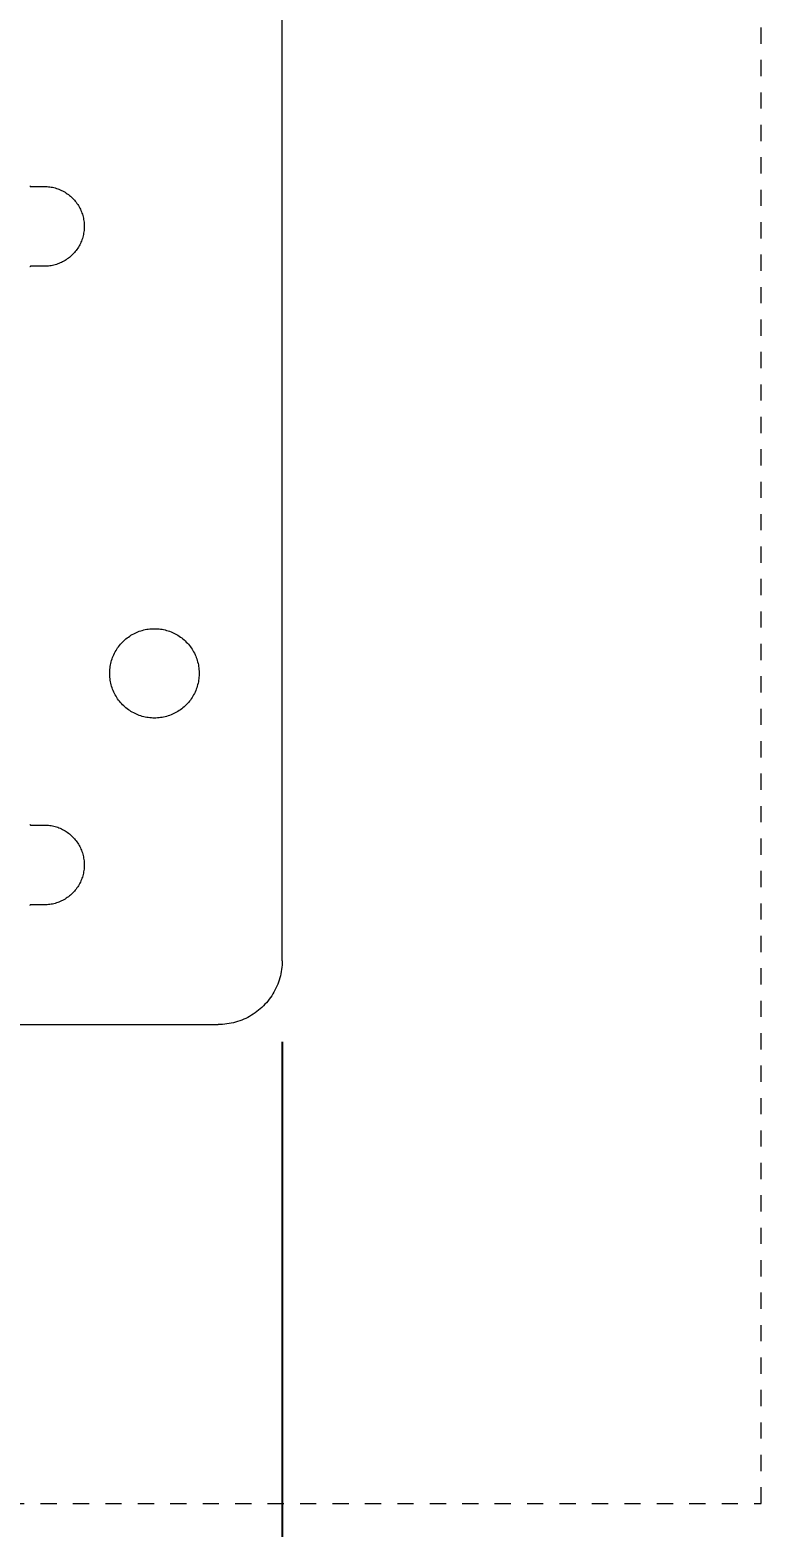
# Model space of a CAD drawing. Header units: inches. Extents: x -2 to 171, y -5 to 121.
# Drawn here: x 80.76 to 85.27, y 48.11 to 57.34 of the extents above; entities that cross this region are included whole.
import ezdxf

# ---------------------------------------------------------------- set-up
doc = ezdxf.new("R2010")
doc.units = ezdxf.units.IN
doc.linetypes.add('HIDDEN', pattern=[1.905, 1.27, -0.635])
for name, color, linetype, lineweight in [('ZANO_R', 7, 'Continuous', 0), ('ZANO_R_przerywana', 250, 'HIDDEN', 0), ('ZANO_W', 1, 'Continuous', 0)]:
    doc.layers.add(name, color=color, linetype=linetype, lineweight=lineweight)
doc.styles.get("Standard").update_dxf_attribs({"font": 'arial.ttf'})
doc.dimstyles.new('amerykanie', dxfattribs={"dimtxt": 50, "dimasz": 50, "dimexe": 0.5, "dimexo": 0.5, "dimgap": 1, "dimtad": 1, "dimdec": 0, "dimzin": 0, "dimlunit": 5, "dimtxsty": 'Standard', "dimcen": 0.09, "dimclrd": 1, "dimclre": 1, "dimclrt": 1, "dimazin": 0, "dimtfac": 1, "dimtdec": 0, "dimtmove": 0, "dimatfit": 3, "dimfxl": 1, "dimtzin": 0, "dimarcsym": 1})

# ---------------------------------------------------------------- blocks, each defined once
blk = doc.blocks.new('*D363')
at = {"layer": 'ZANO_W', "color": 1, "lineweight": -2}
for p, q in [((7.9821, 51.1051), (7.9821, 43.3899)), ((82.3128, 51.1051), (82.3128, 43.3899)), ((8.9821, 43.8899), (81.3128, 43.8899))]:
    blk.add_line(p, q, dxfattribs=at)
at = {"layer": 'ZANO_W', "color": 1}
for points in [[(8.9821, 44.0566), (8.9821, 43.7232), (7.9821, 43.8899)], [(81.3128, 43.7232), (81.3128, 44.0566), (82.3128, 43.8899)]]:
    blk.add_solid(points, dxfattribs=at)
at = {"layer": 'ZANO_W', "color": 1, "insert": (45.1474, 45.2301), "char_height": 1.625, "attachment_point": 5}
blk.add_mtext('74 5/16', dxfattribs=at)

msp = doc.modelspace()

# ---------------------------------------------------------------- linework, layer by layer
at = {"layer": 'ZANO_R'}
for p, q in [((82.31278, 51.60505), (82.31278, 68.53419)), ((80.75773, 56.38287), (80.75775, 56.38271)), ((80.75775, 56.38271), (80.75777, 56.38255)), ((80.75777, 56.38255), (80.7578, 56.3824)), ((80.7578, 56.3824), (80.75783, 56.38224)), ((80.75783, 56.38224), (80.75787, 56.38208)), ((80.75787, 56.38208), (80.75792, 56.38193)), ((80.75792, 56.38193), (80.75797, 56.38178)), ((80.75797, 56.38178), (80.75802, 56.38163)), ((80.75802, 56.38163), (80.75809, 56.38148)), ((80.75809, 56.38148), (80.75815, 56.38134)), ((80.75815, 56.38134), (80.75822, 56.38119)), ((80.75822, 56.38119), (80.7583, 56.38105)), ((80.7583, 56.38105), (80.75838, 56.38091)), ((80.75838, 56.38091), (80.75846, 56.38078)), ((80.75846, 56.38078), (80.75855, 56.38065)), ((80.75855, 56.38065), (80.75865, 56.38052)), ((80.75865, 56.38052), (80.75875, 56.38039)), ((80.75875, 56.38039), (80.75885, 56.38027)), ((80.75885, 56.38027), (80.75896, 56.38015)), ((80.75896, 56.38015), (80.75907, 56.38004)), ((80.75907, 56.38004), (80.75918, 56.37992)), ((80.75918, 56.37992), (80.7593, 56.37982)), ((80.7593, 56.37982), (80.75943, 56.37971)), ((80.75943, 56.37971), (80.75955, 56.37962)), ((80.75955, 56.37962), (80.75968, 56.37952)), ((80.75968, 56.37952), (80.75981, 56.37943)), ((80.75981, 56.37943), (80.75995, 56.37935)), ((80.75995, 56.37935), (80.76009, 56.37927)), ((80.76009, 56.37927), (80.76023, 56.37919)), ((80.76023, 56.37919), (80.76037, 56.37912)), ((80.76037, 56.37912), (80.76052, 56.37905)), ((80.76052, 56.37905), (80.76066, 56.37899)), ((80.76066, 56.37899), (80.76081, 56.37894)), ((80.76081, 56.37894), (80.76097, 56.37889)), ((80.76097, 56.37889), (80.76112, 56.37884)), ((80.76112, 56.37884), (80.76127, 56.3788)), ((80.76127, 56.3788), (80.76143, 56.37877)), ((80.76143, 56.37877), (80.76159, 56.37874)), ((80.76159, 56.37874), (80.76175, 56.37871)), ((80.76175, 56.37871), (80.76191, 56.3787)), ((80.76191, 56.3787), (80.76206, 56.37868)), ((80.76206, 56.37868), (80.76222, 56.37868)), ((80.76222, 56.37868), (80.76238, 56.37867)), ((80.76238, 56.37867), (80.84624, 56.37867)), ((80.84624, 56.37867), (80.85464, 56.37853)), ((80.85464, 56.37853), (80.86303, 56.3781)), ((80.86303, 56.3781), (80.87141, 56.37738)), ((80.87141, 56.37738), (80.87975, 56.37638)), ((80.87975, 56.37638), (80.88805, 56.3751)), ((80.88805, 56.3751), (80.89631, 56.37353)), ((80.89631, 56.37353), (80.9045, 56.37168)), ((80.9045, 56.37168), (80.91263, 56.36955)), ((80.91263, 56.36955), (80.92068, 56.36714)), ((80.92068, 56.36714), (80.92864, 56.36447)), ((80.92864, 56.36447), (80.93651, 56.36152)), ((80.93651, 56.36152), (80.94427, 56.3583)), ((80.94427, 56.3583), (80.95192, 56.35482)), ((80.95192, 56.35482), (80.95945, 56.35109)), ((80.95945, 56.35109), (80.96684, 56.34709)), ((80.96684, 56.34709), (80.97409, 56.34285)), ((80.97409, 56.34285), (80.9812, 56.33836)), ((80.9812, 56.33836), (80.98814, 56.33364)), ((80.98814, 56.33364), (80.99492, 56.32867)), ((80.99492, 56.32867), (81.00153, 56.32348)), ((81.00153, 56.32348), (81.00796, 56.31807)), ((81.00796, 56.31807), (81.01419, 56.31244)), ((81.01419, 56.31244), (81.02024, 56.3066)), ((81.02024, 56.3066), (81.02607, 56.30056)), ((81.02607, 56.30056), (81.0317, 56.29432)), ((81.0317, 56.29432), (81.03712, 56.2879)), ((81.03712, 56.2879), (81.04231, 56.28129)), ((81.04231, 56.28129), (81.04727, 56.27451)), ((81.04727, 56.27451), (81.052, 56.26756)), ((81.052, 56.26756), (81.05648, 56.26046)), ((81.05648, 56.26046), (81.06073, 56.25321)), ((81.06073, 56.25321), (81.06472, 56.24582)), ((81.06472, 56.24582), (81.06846, 56.23829)), ((81.06846, 56.23829), (81.07193, 56.23064)), ((81.07193, 56.23064), (81.07515, 56.22288)), ((81.07515, 56.22288), (81.0781, 56.21501)), ((81.0781, 56.21501), (81.08078, 56.20705)), ((81.08078, 56.20705), (81.08318, 56.199)), ((81.08318, 56.199), (81.08531, 56.19087)), ((81.08531, 56.19087), (81.08716, 56.18267)), ((81.08716, 56.18267), (81.08873, 56.17442)), ((81.08873, 56.17442), (81.09001, 56.16612)), ((81.09001, 56.16612), (81.09102, 56.15777)), ((81.09102, 56.15777), (81.09173, 56.1494)), ((81.09173, 56.1494), (81.09216, 56.14101)), ((81.09216, 56.12421), (81.09173, 56.11582)), ((81.09216, 56.14101), (81.09231, 56.13261)), ((81.09231, 56.13261), (81.09216, 56.12421)), ((81.07193, 56.03458), (81.06846, 56.02693)), ((81.07515, 56.04234), (81.07193, 56.03458)), ((81.0781, 56.05021), (81.07515, 56.04234)), ((81.08078, 56.05817), (81.0781, 56.05021)), ((81.08318, 56.06622), (81.08078, 56.05817)), ((81.08531, 56.07435), (81.08318, 56.06622)), ((81.08716, 56.08255), (81.08531, 56.07435)), ((81.08873, 56.0908), (81.08716, 56.08255)), ((81.09001, 56.0991), (81.08873, 56.0908)), ((81.09102, 56.10745), (81.09001, 56.0991)), ((81.09173, 56.11582), (81.09102, 56.10745)), ((81.00153, 55.94174), (80.99492, 55.93655)), ((81.00796, 55.94715), (81.00153, 55.94174)), ((81.01419, 55.95278), (81.00796, 55.94715)), ((81.02024, 55.95862), (81.01419, 55.95278)), ((81.02607, 55.96466), (81.02024, 55.95862)), ((81.0317, 55.9709), (81.02607, 55.96466)), ((81.03712, 55.97732), (81.0317, 55.9709)), ((81.04231, 55.98393), (81.03712, 55.97732)), ((81.04727, 55.99071), (81.04231, 55.98393)), ((81.052, 55.99766), (81.04727, 55.99071)), ((81.05648, 56.00476), (81.052, 55.99766)), ((81.06073, 56.01201), (81.05648, 56.00476)), ((81.06472, 56.01941), (81.06073, 56.01201)), ((81.06846, 56.02693), (81.06472, 56.01941)), ((80.75775, 55.88251), (80.75773, 55.88235)), ((80.75777, 55.88267), (80.75775, 55.88251)), ((80.7578, 55.88282), (80.75777, 55.88267)), ((80.75783, 55.88298), (80.7578, 55.88282)), ((80.75787, 55.88314), (80.75783, 55.88298)), ((80.75792, 55.88329), (80.75787, 55.88314)), ((80.75797, 55.88344), (80.75792, 55.88329)), ((80.75802, 55.88359), (80.75797, 55.88344)), ((80.75809, 55.88374), (80.75802, 55.88359)), ((80.75815, 55.88388), (80.75809, 55.88374)), ((80.75822, 55.88403), (80.75815, 55.88388)), ((80.7583, 55.88417), (80.75822, 55.88403)), ((80.75838, 55.88431), (80.7583, 55.88417)), ((80.75846, 55.88444), (80.75838, 55.88431)), ((80.75855, 55.88457), (80.75846, 55.88444)), ((80.75865, 55.8847), (80.75855, 55.88457)), ((80.75875, 55.88483), (80.75865, 55.8847)), ((80.75885, 55.88495), (80.75875, 55.88483)), ((80.75896, 55.88507), (80.75885, 55.88495)), ((80.75907, 55.88519), (80.75896, 55.88507)), ((80.75918, 55.8853), (80.75907, 55.88519)), ((80.7593, 55.8854), (80.75918, 55.8853)), ((80.75943, 55.88551), (80.7593, 55.8854)), ((80.75955, 55.88561), (80.75943, 55.88551)), ((80.75968, 55.8857), (80.75955, 55.88561)), ((80.75981, 55.88579), (80.75968, 55.8857)), ((80.75995, 55.88587), (80.75981, 55.88579)), ((80.76009, 55.88596), (80.75995, 55.88587)), ((80.76023, 55.88603), (80.76009, 55.88596)), ((80.76037, 55.8861), (80.76023, 55.88603)), ((80.76052, 55.88617), (80.76037, 55.8861)), ((80.76066, 55.88623), (80.76052, 55.88617)), ((80.76081, 55.88628), (80.76066, 55.88623)), ((80.76097, 55.88633), (80.76081, 55.88628)), ((80.76112, 55.88638), (80.76097, 55.88633)), ((80.76127, 55.88642), (80.76112, 55.88638)), ((80.76143, 55.88645), (80.76127, 55.88642)), ((80.76159, 55.88648), (80.76143, 55.88645)), ((80.76175, 55.88651), (80.76159, 55.88648)), ((80.76191, 55.88653), (80.76175, 55.88651)), ((80.76206, 55.88654), (80.76191, 55.88653)), ((80.76222, 55.88655), (80.76206, 55.88654)), ((80.76238, 55.88655), (80.76222, 55.88655)), ((80.84624, 55.88655), (80.76238, 55.88655)), ((80.85464, 55.88669), (80.84624, 55.88655)), ((80.86303, 55.88712), (80.85464, 55.88669)), ((80.87141, 55.88784), (80.86303, 55.88712)), ((80.87975, 55.88884), (80.87141, 55.88784)), ((80.88805, 55.89013), (80.87975, 55.88884)), ((80.89631, 55.89169), (80.88805, 55.89013)), ((80.9045, 55.89354), (80.89631, 55.89169)), ((80.91263, 55.89567), (80.9045, 55.89354)), ((80.92068, 55.89808), (80.91263, 55.89567)), ((80.92864, 55.90075), (80.92068, 55.89808)), ((80.93651, 55.9037), (80.92864, 55.90075)), ((80.94427, 55.90692), (80.93651, 55.9037)), ((80.95192, 55.9104), (80.94427, 55.90692)), ((80.95945, 55.91413), (80.95192, 55.9104)), ((80.96684, 55.91813), (80.95945, 55.91413)), ((80.97409, 55.92237), (80.96684, 55.91813)), ((80.9812, 55.92686), (80.97409, 55.92237)), ((80.98814, 55.93158), (80.9812, 55.92686)), ((80.99492, 55.93655), (80.98814, 55.93158)), ((81.41444, 53.62898), (81.42322, 53.63266)), ((81.42322, 53.63266), (81.43211, 53.63603)), ((81.43211, 53.63603), (81.44112, 53.6391)), ((81.44112, 53.6391), (81.45023, 53.64185)), ((81.45023, 53.64185), (81.45942, 53.64429)), ((81.45942, 53.64429), (81.4687, 53.6464)), ((81.4687, 53.6464), (81.47804, 53.6482)), ((81.47804, 53.6482), (81.48744, 53.64967)), ((81.48744, 53.64967), (81.49688, 53.65082)), ((81.49688, 53.65082), (81.50636, 53.65164)), ((81.50636, 53.65164), (81.51586, 53.65213)), ((81.51586, 53.65213), (81.52538, 53.65229)), ((81.52538, 53.65229), (81.53489, 53.65213)), ((81.53489, 53.65213), (81.54439, 53.65164)), ((81.54439, 53.65164), (81.55387, 53.65082)), ((81.55387, 53.65082), (81.56331, 53.64967)), ((81.56331, 53.64967), (81.57271, 53.6482)), ((81.57271, 53.6482), (81.58205, 53.6464)), ((81.58205, 53.6464), (81.59133, 53.64429)), ((81.59133, 53.64429), (81.60053, 53.64185)), ((81.60053, 53.64185), (81.60963, 53.6391)), ((81.60963, 53.6391), (81.61864, 53.63603)), ((81.61864, 53.63603), (81.62754, 53.63266)), ((81.62754, 53.63266), (81.63631, 53.62898)), ((81.29857, 53.53326), (81.30411, 53.54099)), ((81.30411, 53.54099), (81.30991, 53.54853)), ((81.30991, 53.54853), (81.31597, 53.55587)), ((81.31597, 53.55587), (81.32228, 53.56299)), ((81.32228, 53.56299), (81.32883, 53.56989)), ((81.32883, 53.56989), (81.33562, 53.57656)), ((81.33562, 53.57656), (81.34263, 53.58299)), ((81.34263, 53.58299), (81.34986, 53.58917)), ((81.34986, 53.58917), (81.35729, 53.5951)), ((81.35729, 53.5951), (81.36493, 53.60077)), ((81.36493, 53.60077), (81.37276, 53.60618)), ((81.37276, 53.60618), (81.38077, 53.61131)), ((81.38077, 53.61131), (81.38896, 53.61616)), ((81.38896, 53.61616), (81.3973, 53.62073)), ((81.3973, 53.62073), (81.4058, 53.625)), ((81.4058, 53.625), (81.41444, 53.62898)), ((81.63631, 53.62898), (81.64495, 53.625)), ((81.64495, 53.625), (81.65345, 53.62073)), ((81.65345, 53.62073), (81.6618, 53.61616)), ((81.6618, 53.61616), (81.66998, 53.61131)), ((81.66998, 53.61131), (81.67799, 53.60618)), ((81.67799, 53.60618), (81.68582, 53.60077)), ((81.68582, 53.60077), (81.69346, 53.5951)), ((81.69346, 53.5951), (81.7009, 53.58917)), ((81.7009, 53.58917), (81.70813, 53.58299)), ((81.70813, 53.58299), (81.71514, 53.57656)), ((81.71514, 53.57656), (81.72192, 53.56989)), ((81.72192, 53.56989), (81.72847, 53.56299)), ((81.72847, 53.56299), (81.73478, 53.55587)), ((81.73478, 53.55587), (81.74084, 53.54853)), ((81.74084, 53.54853), (81.74664, 53.54099)), ((81.74664, 53.54099), (81.75218, 53.53326)), ((81.2567, 53.43803), (81.25897, 53.44727)), ((81.25897, 53.44727), (81.26157, 53.45642)), ((81.26157, 53.45642), (81.26448, 53.46548)), ((81.26448, 53.46548), (81.26769, 53.47443)), ((81.26769, 53.47443), (81.27122, 53.48327)), ((81.27122, 53.48327), (81.27505, 53.49197)), ((81.27505, 53.49197), (81.27918, 53.50055)), ((81.27918, 53.50055), (81.2836, 53.50897)), ((81.2836, 53.50897), (81.28831, 53.51724)), ((81.28831, 53.51724), (81.2933, 53.52534)), ((81.2933, 53.52534), (81.29857, 53.53326)), ((81.75218, 53.53326), (81.75745, 53.52534)), ((81.75745, 53.52534), (81.76244, 53.51724)), ((81.76244, 53.51724), (81.76715, 53.50897)), ((81.76715, 53.50897), (81.77157, 53.50055)), ((81.77157, 53.50055), (81.7757, 53.49197)), ((81.7757, 53.49197), (81.77953, 53.48327)), ((81.77953, 53.48327), (81.78306, 53.47443)), ((81.78306, 53.47443), (81.78628, 53.46548)), ((81.78628, 53.46548), (81.78919, 53.45642)), ((81.78919, 53.45642), (81.79178, 53.44727)), ((81.79178, 53.44727), (81.79406, 53.43803)), ((81.24983, 53.38146), (81.25016, 53.39097)), ((81.24983, 53.37195), (81.24983, 53.38146)), ((81.25016, 53.36244), (81.24983, 53.37195)), ((81.25016, 53.39097), (81.25081, 53.40046)), ((81.25081, 53.35295), (81.25016, 53.36244)), ((81.25081, 53.40046), (81.2518, 53.40992)), ((81.2518, 53.34349), (81.25081, 53.35295)), ((81.2518, 53.40992), (81.2531, 53.41935)), ((81.2531, 53.41935), (81.25474, 53.42872)), ((81.25474, 53.42872), (81.2567, 53.43803)), ((81.79406, 53.43803), (81.79601, 53.42872)), ((81.79601, 53.42872), (81.79765, 53.41935)), ((81.79765, 53.41935), (81.79896, 53.40992)), ((81.79896, 53.40992), (81.79994, 53.40046)), ((81.79994, 53.35295), (81.79896, 53.34349)), ((81.79994, 53.40046), (81.8006, 53.39097)), ((81.8006, 53.36244), (81.79994, 53.35295)), ((81.8006, 53.39097), (81.80093, 53.38146)), ((81.80093, 53.37195), (81.8006, 53.36244)), ((81.80093, 53.38146), (81.80093, 53.37195)), ((81.2531, 53.33406), (81.2518, 53.34349)), ((81.25474, 53.32469), (81.2531, 53.33406)), ((81.2567, 53.31538), (81.25474, 53.32469)), ((81.25897, 53.30614), (81.2567, 53.31538)), ((81.26157, 53.29699), (81.25897, 53.30614)), ((81.26448, 53.28793), (81.26157, 53.29699)), ((81.26769, 53.27898), (81.26448, 53.28793)), ((81.27122, 53.27014), (81.26769, 53.27898)), ((81.27505, 53.26143), (81.27122, 53.27014)), ((81.27918, 53.25286), (81.27505, 53.26143)), ((81.7757, 53.26143), (81.77157, 53.25286)), ((81.77953, 53.27014), (81.7757, 53.26143)), ((81.78306, 53.27898), (81.77953, 53.27014)), ((81.78628, 53.28793), (81.78306, 53.27898)), ((81.78919, 53.29699), (81.78628, 53.28793)), ((81.79178, 53.30614), (81.78919, 53.29699)), ((81.79406, 53.31538), (81.79178, 53.30614)), ((81.79601, 53.32469), (81.79406, 53.31538)), ((81.79765, 53.33406), (81.79601, 53.32469)), ((81.79896, 53.34349), (81.79765, 53.33406)), ((81.2836, 53.24444), (81.27918, 53.25286)), ((81.28831, 53.23617), (81.2836, 53.24444)), ((81.2933, 53.22807), (81.28831, 53.23617)), ((81.29857, 53.22015), (81.2933, 53.22807)), ((81.30411, 53.21242), (81.29857, 53.22015)), ((81.30991, 53.20488), (81.30411, 53.21242)), ((81.31597, 53.19754), (81.30991, 53.20488)), ((81.32228, 53.19042), (81.31597, 53.19754)), ((81.32883, 53.18352), (81.32228, 53.19042)), ((81.33562, 53.17685), (81.32883, 53.18352)), ((81.34263, 53.17042), (81.33562, 53.17685)), ((81.34986, 53.16424), (81.34263, 53.17042)), ((81.70813, 53.17042), (81.7009, 53.16424)), ((81.71514, 53.17685), (81.70813, 53.17042)), ((81.72192, 53.18352), (81.71514, 53.17685)), ((81.72847, 53.19042), (81.72192, 53.18352)), ((81.73478, 53.19754), (81.72847, 53.19042)), ((81.74084, 53.20488), (81.73478, 53.19754)), ((81.74664, 53.21242), (81.74084, 53.20488)), ((81.75218, 53.22015), (81.74664, 53.21242)), ((81.75745, 53.22807), (81.75218, 53.22015)), ((81.76244, 53.23617), (81.75745, 53.22807)), ((81.76715, 53.24444), (81.76244, 53.23617)), ((81.77157, 53.25286), (81.76715, 53.24444)), ((81.35729, 53.1583), (81.34986, 53.16424)), ((81.36493, 53.15263), (81.35729, 53.1583)), ((81.37276, 53.14723), (81.36493, 53.15263)), ((81.38077, 53.1421), (81.37276, 53.14723)), ((81.38896, 53.13725), (81.38077, 53.1421)), ((81.3973, 53.13268), (81.38896, 53.13725)), ((81.4058, 53.12841), (81.3973, 53.13268)), ((81.41444, 53.12443), (81.4058, 53.12841)), ((81.42322, 53.12075), (81.41444, 53.12443)), ((81.43211, 53.11737), (81.42322, 53.12075)), ((81.44112, 53.11431), (81.43211, 53.11737)), ((81.45023, 53.11156), (81.44112, 53.11431)), ((81.45942, 53.10912), (81.45023, 53.11156)), ((81.4687, 53.107), (81.45942, 53.10912)), ((81.47804, 53.10521), (81.4687, 53.107)), ((81.48744, 53.10374), (81.47804, 53.10521)), ((81.49688, 53.10259), (81.48744, 53.10374)), ((81.50636, 53.10177), (81.49688, 53.10259)), ((81.51586, 53.10128), (81.50636, 53.10177)), ((81.52538, 53.10111), (81.51586, 53.10128)), ((81.53489, 53.10128), (81.52538, 53.10111)), ((81.54439, 53.10177), (81.53489, 53.10128)), ((81.55387, 53.10259), (81.54439, 53.10177)), ((81.56331, 53.10374), (81.55387, 53.10259)), ((81.57271, 53.10521), (81.56331, 53.10374)), ((81.58205, 53.107), (81.57271, 53.10521)), ((81.59133, 53.10912), (81.58205, 53.107)), ((81.60053, 53.11156), (81.59133, 53.10912)), ((81.60963, 53.11431), (81.60053, 53.11156)), ((81.61864, 53.11737), (81.60963, 53.11431)), ((81.62754, 53.12075), (81.61864, 53.11737)), ((81.63631, 53.12443), (81.62754, 53.12075)), ((81.64495, 53.12841), (81.63631, 53.12443)), ((81.65345, 53.13268), (81.64495, 53.12841)), ((81.6618, 53.13725), (81.65345, 53.13268)), ((81.66998, 53.1421), (81.6618, 53.13725)), ((81.67799, 53.14723), (81.66998, 53.1421)), ((81.68582, 53.15263), (81.67799, 53.14723)), ((81.69346, 53.1583), (81.68582, 53.15263)), ((81.7009, 53.16424), (81.69346, 53.1583)), ((80.75772, 52.44586), (80.75774, 52.4457)), ((80.75774, 52.4457), (80.75777, 52.44554)), ((80.75777, 52.44554), (80.7578, 52.44539)), ((80.7578, 52.44539), (80.75783, 52.44523)), ((80.75783, 52.44523), (80.75787, 52.44508)), ((80.75787, 52.44508), (80.75792, 52.44492)), ((80.75792, 52.44492), (80.75797, 52.44477)), ((80.75797, 52.44477), (80.75802, 52.44462)), ((80.75802, 52.44462), (80.75809, 52.44447)), ((80.75809, 52.44447), (80.75815, 52.44433)), ((80.75815, 52.44433), (80.75822, 52.44418)), ((80.75822, 52.44418), (80.7583, 52.44404)), ((80.7583, 52.44404), (80.75838, 52.44391)), ((80.75838, 52.44391), (80.75846, 52.44377)), ((80.75846, 52.44377), (80.75855, 52.44364)), ((80.75855, 52.44364), (80.75865, 52.44351)), ((80.75865, 52.44351), (80.75875, 52.44338)), ((80.75875, 52.44338), (80.75885, 52.44326)), ((80.75885, 52.44326), (80.75896, 52.44314)), ((80.75896, 52.44314), (80.75907, 52.44303)), ((80.75907, 52.44303), (80.75918, 52.44292)), ((80.75918, 52.44292), (80.7593, 52.44281)), ((80.7593, 52.44281), (80.75943, 52.44271)), ((80.75943, 52.44271), (80.75955, 52.44261)), ((80.75955, 52.44261), (80.75968, 52.44251)), ((80.75968, 52.44251), (80.75981, 52.44242)), ((80.75981, 52.44242), (80.75995, 52.44234)), ((80.75995, 52.44234), (80.76009, 52.44226)), ((80.76009, 52.44226), (80.76023, 52.44218)), ((80.76023, 52.44218), (80.76037, 52.44211)), ((80.76037, 52.44211), (80.76052, 52.44205)), ((80.76052, 52.44205), (80.76066, 52.44198)), ((80.76066, 52.44198), (80.76081, 52.44193)), ((80.76081, 52.44193), (80.76097, 52.44188)), ((80.76097, 52.44188), (80.76112, 52.44183)), ((80.76112, 52.44183), (80.76127, 52.44179)), ((80.76127, 52.44179), (80.76143, 52.44176)), ((80.76143, 52.44176), (80.76159, 52.44173)), ((80.76159, 52.44173), (80.76175, 52.44171)), ((80.76175, 52.44171), (80.76191, 52.44169)), ((80.76191, 52.44169), (80.76206, 52.44167)), ((80.76206, 52.44167), (80.76222, 52.44167)), ((80.76222, 52.44167), (80.76238, 52.44166)), ((80.76238, 52.44166), (80.84624, 52.44166)), ((80.84624, 52.44166), (80.85464, 52.44152)), ((80.85464, 52.44152), (80.86303, 52.44109)), ((80.86303, 52.44109), (80.87141, 52.44037)), ((80.87141, 52.44037), (80.87975, 52.43937)), ((80.87975, 52.43937), (80.88805, 52.43809)), ((80.88805, 52.43809), (80.89631, 52.43652)), ((80.89631, 52.43652), (80.9045, 52.43467)), ((80.9045, 52.43467), (80.91263, 52.43254)), ((80.91263, 52.43254), (80.92068, 52.43014)), ((80.92068, 52.43014), (80.92864, 52.42746)), ((80.92864, 52.42746), (80.93651, 52.42451)), ((80.93651, 52.42451), (80.94427, 52.42129)), ((80.94427, 52.42129), (80.95192, 52.41781)), ((80.95192, 52.41781), (80.95945, 52.41408)), ((80.95945, 52.41408), (80.96684, 52.41008)), ((80.96684, 52.41008), (80.97409, 52.40584)), ((80.97409, 52.40584), (80.9812, 52.40135)), ((80.9812, 52.40135), (80.98814, 52.39663)), ((80.98814, 52.39663), (80.99492, 52.39167)), ((80.99492, 52.39167), (81.00153, 52.38648)), ((81.00153, 52.38648), (81.00796, 52.38106)), ((81.00796, 52.38106), (81.01419, 52.37543)), ((81.01419, 52.37543), (81.02024, 52.36959)), ((81.02024, 52.36959), (81.02607, 52.36355)), ((81.02607, 52.36355), (81.0317, 52.35731)), ((81.0317, 52.35731), (81.03712, 52.35089)), ((81.03712, 52.35089), (81.04231, 52.34428)), ((81.04231, 52.34428), (81.04727, 52.3375)), ((81.04727, 52.3375), (81.052, 52.33056)), ((81.052, 52.33056), (81.05648, 52.32345)), ((81.05648, 52.32345), (81.06073, 52.3162)), ((81.06073, 52.3162), (81.06472, 52.30881)), ((81.06472, 52.30881), (81.06846, 52.30128)), ((81.06846, 52.30128), (81.07193, 52.29363)), ((81.07193, 52.29363), (81.07515, 52.28587)), ((81.07515, 52.28587), (81.0781, 52.278)), ((81.0781, 52.278), (81.08078, 52.27004)), ((81.08078, 52.27004), (81.08318, 52.26199)), ((81.08318, 52.26199), (81.08531, 52.25386)), ((81.08531, 52.25386), (81.08716, 52.24566)), ((81.08716, 52.24566), (81.08873, 52.23741)), ((81.08873, 52.15379), (81.08716, 52.14554)), ((81.08873, 52.23741), (81.09001, 52.22911)), ((81.09001, 52.1621), (81.08873, 52.15379)), ((81.09001, 52.22911), (81.09102, 52.22076)), ((81.09102, 52.17044), (81.09001, 52.1621)), ((81.09102, 52.22076), (81.09173, 52.21239)), ((81.09173, 52.17881), (81.09102, 52.17044)), ((81.09173, 52.21239), (81.09216, 52.204)), ((81.09216, 52.1872), (81.09173, 52.17881)), ((81.09216, 52.204), (81.09231, 52.1956)), ((81.09231, 52.1956), (81.09216, 52.1872)), ((81.052, 52.06065), (81.04727, 52.0537)), ((81.05648, 52.06775), (81.052, 52.06065)), ((81.06073, 52.075), (81.05648, 52.06775)), ((81.06472, 52.0824), (81.06073, 52.075)), ((81.06846, 52.08992), (81.06472, 52.0824)), ((81.07193, 52.09757), (81.06846, 52.08992)), ((81.07515, 52.10533), (81.07193, 52.09757)), ((81.0781, 52.1132), (81.07515, 52.10533)), ((81.08078, 52.12116), (81.0781, 52.1132)), ((81.08318, 52.12921), (81.08078, 52.12116)), ((81.08531, 52.13734), (81.08318, 52.12921)), ((81.08716, 52.14554), (81.08531, 52.13734)), ((80.94427, 51.96991), (80.93651, 51.96669)), ((80.95192, 51.97339), (80.94427, 51.96991)), ((80.95945, 51.97713), (80.95192, 51.97339)), ((80.96684, 51.98112), (80.95945, 51.97713)), ((80.97409, 51.98536), (80.96684, 51.98112)), ((80.9812, 51.98985), (80.97409, 51.98536)), ((80.98814, 51.99458), (80.9812, 51.98985)), ((80.99492, 51.99954), (80.98814, 51.99458)), ((81.00153, 52.00473), (80.99492, 51.99954)), ((81.00796, 52.01014), (81.00153, 52.00473)), ((81.01419, 52.01577), (81.00796, 52.01014)), ((81.02024, 52.02161), (81.01419, 52.01577)), ((81.02607, 52.02765), (81.02024, 52.02161)), ((81.0317, 52.03389), (81.02607, 52.02765)), ((81.03712, 52.04031), (81.0317, 52.03389)), ((81.04231, 52.04692), (81.03712, 52.04031)), ((81.04727, 52.0537), (81.04231, 52.04692)), ((80.75775, 51.9455), (80.75773, 51.94534)), ((80.75777, 51.94566), (80.75775, 51.9455)), ((80.7578, 51.94582), (80.75777, 51.94566)), ((80.75783, 51.94597), (80.7578, 51.94582)), ((80.75787, 51.94613), (80.75783, 51.94597)), ((80.75792, 51.94628), (80.75787, 51.94613)), ((80.75797, 51.94643), (80.75792, 51.94628)), ((80.75802, 51.94658), (80.75797, 51.94643)), ((80.75809, 51.94673), (80.75802, 51.94658)), ((80.75815, 51.94688), (80.75809, 51.94673)), ((80.75822, 51.94702), (80.75815, 51.94688)), ((80.7583, 51.94716), (80.75822, 51.94702)), ((80.75838, 51.9473), (80.7583, 51.94716)), ((80.75846, 51.94743), (80.75838, 51.9473)), ((80.75855, 51.94757), (80.75846, 51.94743)), ((80.75865, 51.94769), (80.75855, 51.94757)), ((80.75875, 51.94782), (80.75865, 51.94769)), ((80.75885, 51.94794), (80.75875, 51.94782)), ((80.75896, 51.94806), (80.75885, 51.94794)), ((80.75907, 51.94818), (80.75896, 51.94806)), ((80.75918, 51.94829), (80.75907, 51.94818)), ((80.7593, 51.94839), (80.75918, 51.94829)), ((80.75943, 51.9485), (80.7593, 51.94839)), ((80.75955, 51.9486), (80.75943, 51.9485)), ((80.75968, 51.94869), (80.75955, 51.9486)), ((80.75981, 51.94878), (80.75968, 51.94869)), ((80.75995, 51.94887), (80.75981, 51.94878)), ((80.76009, 51.94895), (80.75995, 51.94887)), ((80.76023, 51.94902), (80.76009, 51.94895)), ((80.76037, 51.94909), (80.76023, 51.94902)), ((80.76052, 51.94916), (80.76037, 51.94909)), ((80.76066, 51.94922), (80.76052, 51.94916)), ((80.76081, 51.94927), (80.76066, 51.94922)), ((80.76097, 51.94933), (80.76081, 51.94927)), ((80.76112, 51.94937), (80.76097, 51.94933)), ((80.76127, 51.94941), (80.76112, 51.94937)), ((80.76143, 51.94945), (80.76127, 51.94941)), ((80.76159, 51.94947), (80.76143, 51.94945)), ((80.76175, 51.9495), (80.76159, 51.94947)), ((80.76191, 51.94952), (80.76175, 51.9495)), ((80.76206, 51.94953), (80.76191, 51.94952)), ((80.76222, 51.94954), (80.76206, 51.94953)), ((80.76238, 51.94954), (80.76222, 51.94954)), ((80.84624, 51.94954), (80.76238, 51.94954)), ((80.85464, 51.94968), (80.84624, 51.94954)), ((80.86303, 51.95011), (80.85464, 51.94968)), ((80.87141, 51.95083), (80.86303, 51.95011)), ((80.87975, 51.95183), (80.87141, 51.95083)), ((80.88805, 51.95312), (80.87975, 51.95183)), ((80.89631, 51.95469), (80.88805, 51.95312)), ((80.9045, 51.95653), (80.89631, 51.95469)), ((80.91263, 51.95866), (80.9045, 51.95653)), ((80.92068, 51.96107), (80.91263, 51.95866)), ((80.92864, 51.96375), (80.92068, 51.96107)), ((80.93651, 51.96669), (80.92864, 51.96375)), ((82.31278, 51.60505), (82.31255, 51.59161)), ((82.30158, 51.51184), (82.29818, 51.49883)), ((82.30454, 51.52495), (82.30158, 51.51184)), ((82.30705, 51.53816), (82.30454, 51.52495)), ((82.30911, 51.55144), (82.30705, 51.53816)), ((82.31071, 51.56479), (82.30911, 51.55144)), ((82.31186, 51.57818), (82.31071, 51.56479)), ((82.31255, 51.59161), (82.31186, 51.57818)), ((82.26864, 51.42392), (82.26225, 51.41209)), ((82.27462, 51.43596), (82.26864, 51.42392)), ((82.28018, 51.4482), (82.27462, 51.43596)), ((82.28533, 51.46062), (82.28018, 51.4482)), ((82.29005, 51.47321), (82.28533, 51.46062)), ((82.29433, 51.48595), (82.29005, 51.47321)), ((82.29818, 51.49883), (82.29433, 51.48595)), ((82.19747, 51.32666), (82.1878, 51.31732)), ((82.20681, 51.33633), (82.19747, 51.32666)), ((82.21581, 51.34631), (82.20681, 51.33633)), ((82.22448, 51.35659), (82.21581, 51.34631)), ((82.23278, 51.36716), (82.22448, 51.35659)), ((82.24072, 51.37801), (82.23278, 51.36716)), ((82.24828, 51.38912), (82.24072, 51.37801)), ((82.25546, 51.40049), (82.24828, 51.38912)), ((82.26225, 51.41209), (82.25546, 51.40049)), ((82.03818, 51.2298), (82.0253, 51.22595)), ((82.05092, 51.23408), (82.03818, 51.2298)), ((82.06351, 51.2388), (82.05092, 51.23408)), ((82.07593, 51.24394), (82.06351, 51.2388)), ((82.08817, 51.24951), (82.07593, 51.24394)), ((82.10021, 51.25549), (82.08817, 51.24951)), ((82.11203, 51.26188), (82.10021, 51.25549)), ((82.12364, 51.26866), (82.11203, 51.26188)), ((82.135, 51.27584), (82.12364, 51.26866)), ((82.14612, 51.28341), (82.135, 51.27584)), ((82.15697, 51.29135), (82.14612, 51.28341)), ((82.16754, 51.29965), (82.15697, 51.29135)), ((82.17782, 51.30831), (82.16754, 51.29965)), ((82.1878, 51.31732), (82.17782, 51.30831)), ((80.50175, 51.21135), (81.91908, 51.21135)), ((81.93252, 51.21158), (81.91908, 51.21135)), ((81.94594, 51.21227), (81.93252, 51.21158)), ((81.95934, 51.21341), (81.94594, 51.21227)), ((81.97269, 51.21502), (81.95934, 51.21341)), ((81.98597, 51.21707), (81.97269, 51.21502)), ((81.99918, 51.21958), (81.98597, 51.21707)), ((82.01229, 51.22254), (81.99918, 51.21958)), ((82.0253, 51.22595), (82.01229, 51.22254))]:
    msp.add_line(p, q, dxfattribs=at)
at = {"layer": 'ZANO_R_przerywana', "ltscale": 0.05}
for p, q in [((85.26554, 48.25859), (85.26554, 71.88065)), ((75.42301, 48.25859), (85.26554, 48.25859))]:
    msp.add_line(p, q, dxfattribs=at)

# ---------------------------------------------------------------- dimensions: what is measured, and where the dimension line sits
at = {"layer": 'ZANO_W'}
dim = msp.add_linear_dim(base=(82.31278, 43.8899), p1=(7.98205, 51.60505), p2=(82.31278, 51.60505), dimstyle='amerykanie', override={"dimtxt": 1.625, "dimasz": 1, "dimgap": 0.5, "dimdec": 4, "dimaunit": 1, "dimadec": 1, "dimtdec": 4, "dimtmove": 1, "dimfrac": 2}, dxfattribs=at)
dim.commit()
dim.dimension.update_dxf_attribs({"geometry": '*D363', "text_midpoint": (45.14741, 45.23011)})

doc.saveas('drawing.dxf')
